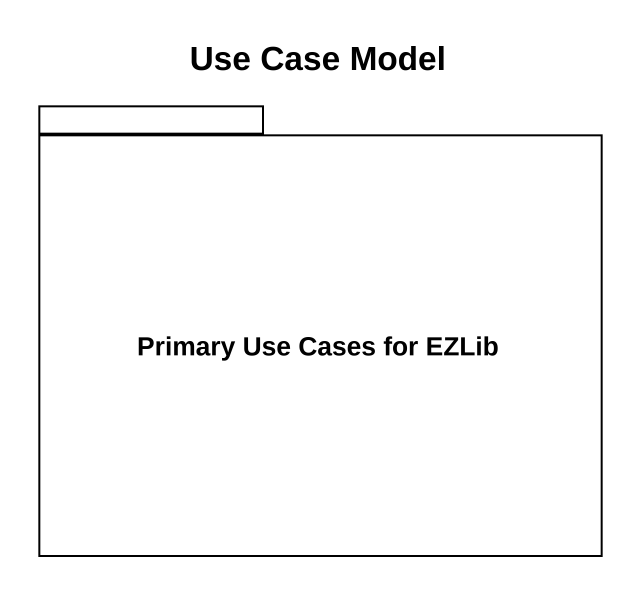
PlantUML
@startuml
title Use Case Model
package "Primary Use Cases for EZLib" as Primary_Use_Cases_for_EZLib {
}
@enduml
